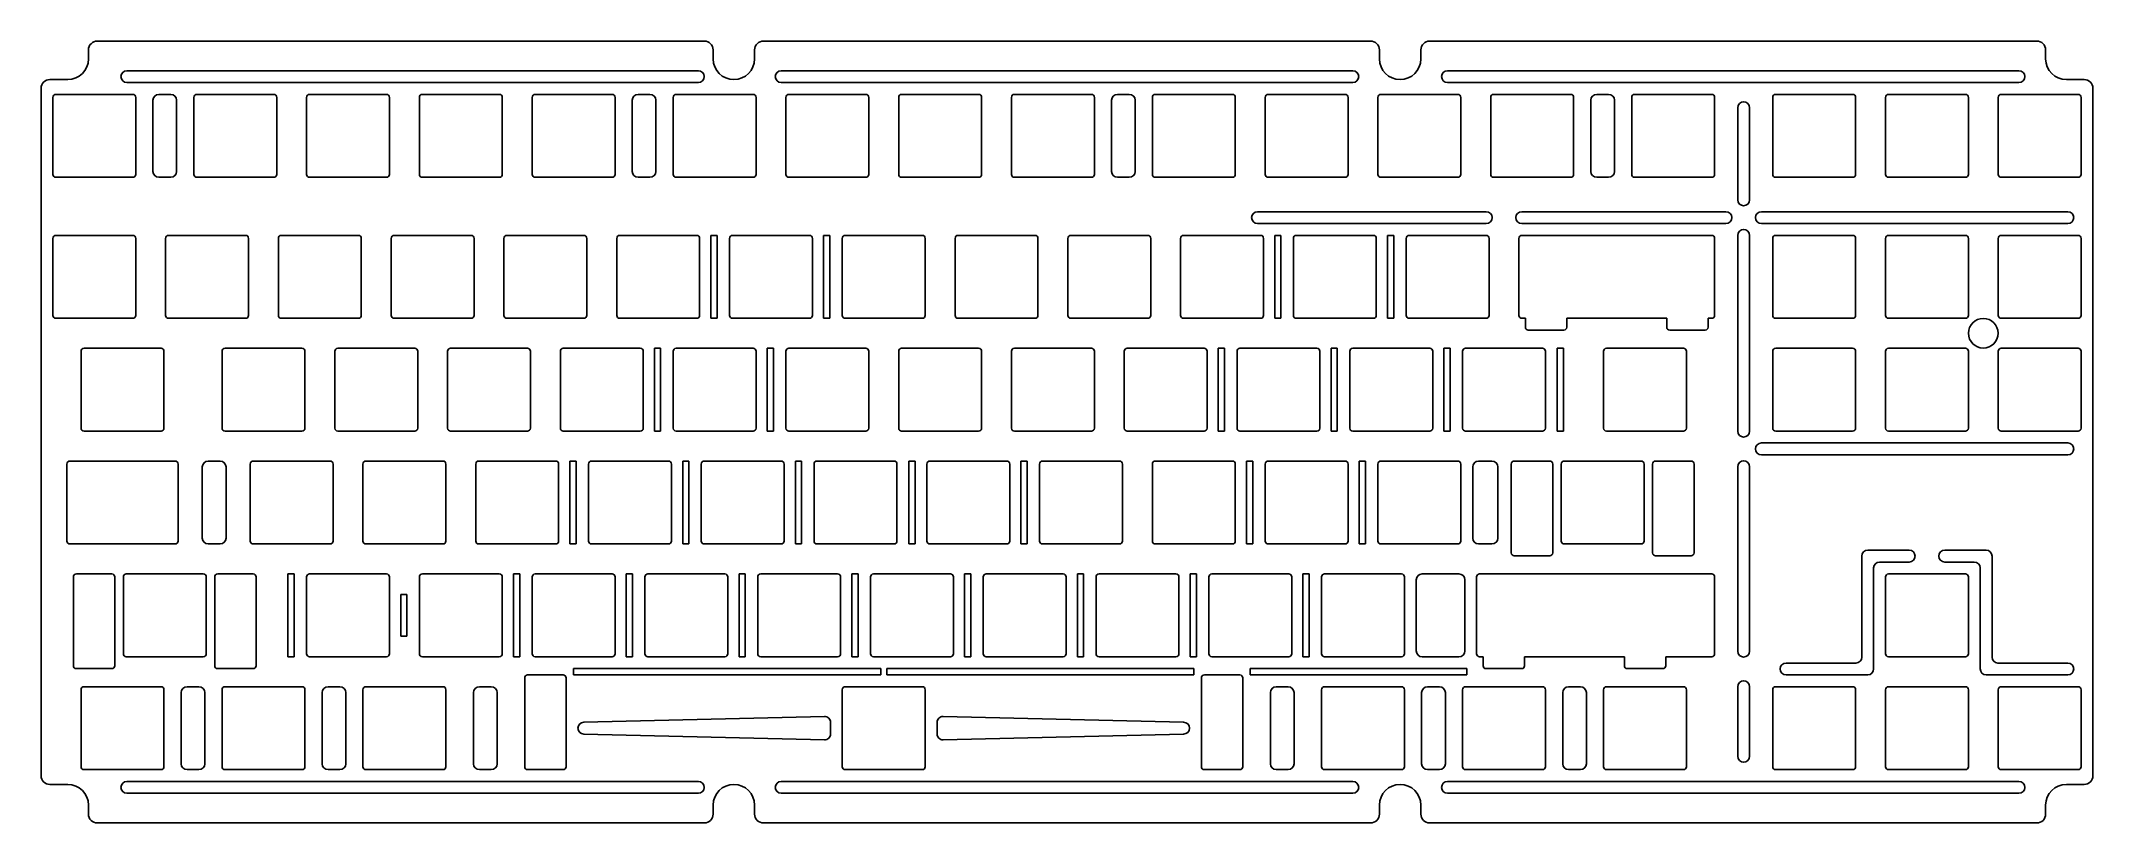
# Model space of a CAD drawing. Header units: millimetres. Extents: x 1 to 347, y -130 to 2.
import ezdxf

# ---------------------------------------------------------------- set-up
doc = ezdxf.new("R2010")
doc.units = ezdxf.units.MM

msp = doc.modelspace()

# ---------------------------------------------------------------- linework, layer by layer
at = {"color": 7, "linetype": 'Continuous', "lineweight": 25}
for p, q in [((8.53, -1.29), (8.53, 0.21)), ((10.03, 1.71), (112.56, 1.71)), ((114.06, -1.29), (114.06, 0.21)), ((121.06, -1.29), (121.06, 0.21)), ((122.56, 1.71), (225.1, 1.71)), ((226.6, -1.29), (226.6, 0.21)), ((233.6, -1.29), (233.6, 0.21)), ((235.1, 1.71), (337.64, 1.71)), ((339.14, -1.29), (339.14, 0.21)), ((111.56, -3.29), (15.03, -3.29)), ((222.1, -3.29), (125.56, -3.29)), ((334.64, -3.29), (238.1, -3.29)), ((0.53, -6.29), (0.53, -122.3)), ((5.03, -4.79), (2.02, -4.79)), ((15.03, -5.29), (111.56, -5.29)), ((125.56, -5.29), (222.1, -5.29)), ((238.1, -5.29), (334.64, -5.29)), ((345.64, -4.79), (342.64, -4.79)), ((347.14, -6.29), (347.14, -122.3)), ((2.52, -7.79), (2.52, -20.79)), ((3.02, -7.29), (16.02, -7.29)), ((16.52, -7.79), (16.52, -20.79)), ((19.43, -8.29), (19.43, -20.29)), ((22.43, -7.29), (20.43, -7.29)), ((23.43, -8.29), (23.43, -20.29)), ((26.34, -7.79), (26.34, -20.79)), ((26.84, -7.29), (39.84, -7.29)), ((40.34, -7.79), (40.34, -20.79)), ((45.39, -7.79), (45.39, -20.79)), ((45.89, -7.29), (58.89, -7.29)), ((59.39, -7.79), (59.39, -20.79)), ((64.44, -7.79), (64.44, -20.79)), ((64.94, -7.29), (77.94, -7.29)), ((78.44, -7.79), (78.44, -20.79)), ((83.49, -7.79), (83.49, -20.79)), ((83.99, -7.29), (96.99, -7.29)), ((97.49, -7.79), (97.49, -20.79)), ((100.39, -8.29), (100.39, -20.29)), ((103.39, -7.29), (101.39, -7.29)), ((104.39, -8.29), (104.39, -20.29)), ((107.3, -7.79), (107.3, -20.79)), ((107.8, -7.29), (120.8, -7.29)), ((121.3, -7.79), (121.3, -20.79)), ((126.35, -7.79), (126.35, -20.79)), ((126.85, -7.29), (139.85, -7.29)), ((140.35, -7.79), (140.35, -20.79)), ((145.4, -7.79), (145.4, -20.79)), ((145.9, -7.29), (158.9, -7.29)), ((159.4, -7.79), (159.4, -20.79)), ((164.45, -7.79), (164.45, -20.79)), ((164.95, -7.29), (177.95, -7.29)), ((178.45, -7.79), (178.45, -20.79)), ((181.36, -8.29), (181.36, -20.29)), ((184.36, -7.29), (182.36, -7.29)), ((185.36, -8.29), (185.36, -20.29)), ((188.26, -7.79), (188.26, -20.79)), ((188.76, -7.29), (201.76, -7.29)), ((202.26, -7.79), (202.26, -20.79)), ((207.31, -7.79), (207.31, -20.79)), ((207.81, -7.29), (220.81, -7.29)), ((221.31, -7.79), (221.31, -20.79)), ((226.36, -7.79), (226.36, -20.79)), ((226.86, -7.29), (239.86, -7.29)), ((240.36, -7.79), (240.36, -20.79)), ((245.41, -7.79), (245.41, -20.79)), ((245.91, -7.29), (258.91, -7.29)), ((259.41, -7.79), (259.41, -20.79)), ((262.32, -8.29), (262.32, -20.29)), ((265.32, -7.29), (263.32, -7.29)), ((266.32, -8.29), (266.32, -20.29)), ((269.23, -7.79), (269.23, -20.79)), ((269.73, -7.29), (282.73, -7.29)), ((283.23, -7.79), (283.23, -20.79)), ((287.13, -25.1), (287.13, -9.54)), ((289.13, -25.1), (289.13, -9.54)), ((293.04, -7.79), (293.04, -20.79)), ((293.54, -7.29), (306.54, -7.29)), ((307.04, -7.79), (307.04, -20.79)), ((312.09, -7.79), (312.09, -20.79)), ((312.59, -7.29), (325.59, -7.29)), ((326.09, -7.79), (326.09, -20.79)), ((331.14, -7.79), (331.14, -20.79)), ((331.64, -7.29), (344.64, -7.29)), ((345.14, -7.79), (345.14, -20.79)), ((3.02, -21.29), (16.02, -21.29)), ((22.43, -21.29), (20.43, -21.29)), ((26.84, -21.29), (39.84, -21.29)), ((45.89, -21.29), (58.89, -21.29)), ((64.94, -21.29), (77.94, -21.29)), ((83.99, -21.29), (96.99, -21.29)), ((103.39, -21.29), (101.39, -21.29)), ((107.8, -21.29), (120.8, -21.29)), ((126.85, -21.29), (139.85, -21.29)), ((145.9, -21.29), (158.9, -21.29)), ((164.95, -21.29), (177.95, -21.29)), ((184.36, -21.29), (182.36, -21.29)), ((188.76, -21.29), (201.76, -21.29)), ((207.81, -21.29), (220.81, -21.29)), ((226.86, -21.29), (239.86, -21.29)), ((245.91, -21.29), (258.91, -21.29)), ((265.32, -21.29), (263.32, -21.29)), ((269.73, -21.29), (282.73, -21.29)), ((293.54, -21.29), (306.54, -21.29)), ((312.59, -21.29), (325.59, -21.29)), ((331.64, -21.29), (344.64, -21.29)), ((206.02, -27.1), (244.65, -27.1)), ((250.65, -27.1), (285.13, -27.1)), ((291.13, -27.1), (342.89, -27.1)), ((3.02, -31.1), (16.02, -31.1)), ((22.07, -31.1), (35.08, -31.1)), ((41.12, -31.1), (54.12, -31.1)), ((60.17, -31.1), (73.17, -31.1)), ((79.22, -31.1), (92.22, -31.1)), ((98.28, -31.1), (111.28, -31.1)), ((114.72, -31.1), (113.67, -31.1)), ((113.67, -31.1), (113.67, -45.1)), ((114.72, -45.1), (114.72, -31.1)), ((117.33, -31.1), (130.32, -31.1)), ((133.77, -31.1), (132.72, -31.1)), ((132.72, -31.1), (132.72, -45.1)), ((133.77, -45.1), (133.77, -31.1)), ((136.38, -31.1), (149.38, -31.1)), ((155.43, -31.1), (168.43, -31.1)), ((174.47, -31.1), (187.47, -31.1)), ((193.53, -31.1), (206.53, -31.1)), ((206.02, -29.1), (244.65, -29.1)), ((209.97, -31.1), (208.92, -31.1)), ((208.92, -31.1), (208.92, -45.1)), ((209.97, -45.1), (209.97, -31.1)), ((212.57, -31.1), (225.57, -31.1)), ((229.02, -31.1), (227.97, -31.1)), ((227.97, -31.1), (227.97, -45.1)), ((229.02, -45.1), (229.02, -31.1)), ((231.62, -31.1), (244.62, -31.1)), ((285.13, -29.1), (250.65, -29.1)), ((250.68, -31.1), (282.73, -31.1)), ((287.13, -64.15), (287.13, -31.1)), ((289.13, -64.15), (289.13, -31.1)), ((291.13, -29.1), (342.89, -29.1)), ((293.54, -31.1), (306.54, -31.1)), ((312.59, -31.1), (325.59, -31.1)), ((331.64, -31.1), (344.64, -31.1)), ((2.52, -31.6), (2.52, -44.6)), ((16.52, -31.6), (16.52, -44.6)), ((21.57, -31.6), (21.57, -44.6)), ((35.58, -31.6), (35.58, -44.6)), ((40.62, -31.6), (40.62, -44.6)), ((54.62, -31.6), (54.62, -44.6)), ((59.67, -31.6), (59.67, -44.6)), ((73.67, -31.6), (73.67, -44.6)), ((78.72, -31.6), (78.72, -44.6)), ((92.72, -31.6), (92.72, -44.6)), ((97.78, -31.6), (97.78, -44.6)), ((111.78, -31.6), (111.78, -44.6)), ((116.83, -31.6), (116.83, -44.6)), ((130.82, -31.6), (130.82, -44.6)), ((135.88, -31.6), (135.88, -44.6)), ((149.88, -31.6), (149.88, -44.6)), ((154.93, -31.6), (154.93, -44.6)), ((168.93, -31.6), (168.93, -44.6)), ((173.97, -31.6), (173.97, -44.6)), ((187.97, -31.6), (187.97, -44.6)), ((193.03, -31.6), (193.03, -44.6)), ((207.03, -31.6), (207.03, -44.6)), ((212.07, -31.6), (212.07, -44.6)), ((226.07, -31.6), (226.07, -44.6)), ((231.12, -31.6), (231.12, -44.6)), ((245.12, -31.6), (245.12, -44.6)), ((250.18, -31.6), (250.18, -44.6)), ((283.23, -31.6), (283.23, -44.6)), ((293.04, -31.6), (293.04, -44.6)), ((307.04, -31.6), (307.04, -44.6)), ((312.09, -31.6), (312.09, -44.6)), ((326.09, -31.6), (326.09, -44.6)), ((331.14, -31.6), (331.14, -44.6)), ((345.14, -31.6), (345.14, -44.6)), ((3.02, -45.1), (16.02, -45.1)), ((22.07, -45.1), (35.08, -45.1)), ((41.12, -45.1), (54.12, -45.1)), ((60.17, -45.1), (73.17, -45.1)), ((79.22, -45.1), (92.22, -45.1)), ((98.28, -45.1), (111.28, -45.1)), ((113.67, -45.1), (114.72, -45.1)), ((117.33, -45.1), (130.32, -45.1)), ((132.72, -45.1), (133.77, -45.1)), ((136.38, -45.1), (149.38, -45.1)), ((155.43, -45.1), (168.43, -45.1)), ((174.47, -45.1), (187.47, -45.1)), ((193.53, -45.1), (206.53, -45.1)), ((208.92, -45.1), (209.97, -45.1)), ((212.57, -45.1), (225.57, -45.1)), ((227.97, -45.1), (229.02, -45.1)), ((231.62, -45.1), (244.62, -45.1)), ((250.68, -45.1), (251.26, -45.1)), ((251.26, -46.6), (251.26, -45.1)), ((251.76, -47.1), (257.76, -47.1)), ((258.26, -46.6), (258.26, -45.1)), ((258.26, -45.1), (275.14, -45.1)), ((275.14, -46.6), (275.14, -45.1)), ((275.64, -47.1), (281.64, -47.1)), ((282.14, -46.6), (282.14, -45.1)), ((282.14, -45.1), (282.73, -45.1)), ((293.54, -45.1), (306.54, -45.1)), ((312.59, -45.1), (325.59, -45.1)), ((331.64, -45.1), (344.64, -45.1)), ((7.29, -50.65), (7.29, -63.65)), ((7.79, -50.15), (20.79, -50.15)), ((21.29, -50.65), (21.29, -63.65)), ((31.1, -50.65), (31.1, -63.65)), ((31.6, -50.15), (44.6, -50.15)), ((45.1, -50.65), (45.1, -63.65)), ((50.15, -50.65), (50.15, -63.65)), ((50.65, -50.15), (63.65, -50.15)), ((64.15, -50.65), (64.15, -63.65)), ((69.2, -50.65), (69.2, -63.65)), ((69.7, -50.15), (82.7, -50.15)), ((83.2, -50.65), (83.2, -63.65)), ((88.25, -50.65), (88.25, -63.65)), ((88.75, -50.15), (101.75, -50.15)), ((102.25, -50.65), (102.25, -63.65)), ((105.19, -50.15), (104.14, -50.15)), ((104.14, -50.15), (104.14, -64.15)), ((105.19, -64.15), (105.19, -50.15)), ((107.3, -50.65), (107.3, -63.65)), ((107.8, -50.15), (120.8, -50.15)), ((121.3, -50.65), (121.3, -63.65)), ((124.24, -50.15), (123.19, -50.15)), ((123.19, -50.15), (123.19, -64.15)), ((124.24, -64.15), (124.24, -50.15)), ((126.35, -50.65), (126.35, -63.65)), ((126.85, -50.15), (139.85, -50.15)), ((140.35, -50.65), (140.35, -63.65)), ((145.4, -50.65), (145.4, -63.65)), ((145.9, -50.15), (158.9, -50.15)), ((159.4, -50.65), (159.4, -63.65)), ((164.45, -50.65), (164.45, -63.65)), ((164.95, -50.15), (177.95, -50.15)), ((178.45, -50.65), (178.45, -63.65)), ((183.5, -50.65), (183.5, -63.65)), ((184, -50.15), (197, -50.15)), ((197.5, -50.65), (197.5, -63.65)), ((200.44, -50.15), (199.39, -50.15)), ((199.39, -50.15), (199.39, -64.15)), ((200.44, -64.15), (200.44, -50.15)), ((202.55, -50.65), (202.55, -63.65)), ((203.05, -50.15), (216.05, -50.15)), ((216.55, -50.65), (216.55, -63.65)), ((219.49, -50.15), (218.44, -50.15)), ((218.44, -50.15), (218.44, -64.15)), ((219.49, -64.15), (219.49, -50.15)), ((221.6, -50.65), (221.6, -63.65)), ((222.1, -50.15), (235.1, -50.15)), ((235.6, -50.65), (235.6, -63.65)), ((238.54, -50.15), (237.49, -50.15)), ((237.49, -50.15), (237.49, -64.15)), ((238.54, -64.15), (238.54, -50.15)), ((240.65, -50.65), (240.65, -63.65)), ((241.15, -50.15), (254.15, -50.15)), ((254.65, -50.65), (254.65, -63.65)), ((257.7, -50.15), (256.65, -50.15)), ((256.65, -50.15), (256.65, -64.15)), ((257.7, -64.15), (257.7, -50.15)), ((264.46, -50.65), (264.46, -63.65)), ((264.96, -50.15), (277.96, -50.15)), ((278.46, -50.65), (278.46, -63.65)), ((293.04, -50.65), (293.04, -63.65)), ((293.54, -50.15), (306.54, -50.15)), ((307.04, -50.65), (307.04, -63.65)), ((312.09, -50.65), (312.09, -63.65)), ((312.59, -50.15), (325.59, -50.15)), ((326.09, -50.65), (326.09, -63.65)), ((331.14, -50.65), (331.14, -63.65)), ((331.64, -50.15), (344.64, -50.15)), ((345.14, -50.65), (345.14, -63.65)), ((7.79, -64.15), (20.79, -64.15)), ((31.6, -64.15), (44.6, -64.15)), ((50.65, -64.15), (63.65, -64.15)), ((69.7, -64.15), (82.7, -64.15)), ((88.75, -64.15), (101.75, -64.15)), ((104.14, -64.15), (105.19, -64.15)), ((107.8, -64.15), (120.8, -64.15)), ((123.19, -64.15), (124.24, -64.15)), ((126.85, -64.15), (139.85, -64.15)), ((145.9, -64.15), (158.9, -64.15)), ((164.95, -64.15), (177.95, -64.15)), ((184, -64.15), (197, -64.15)), ((199.39, -64.15), (200.44, -64.15)), ((203.05, -64.15), (216.05, -64.15)), ((218.44, -64.15), (219.49, -64.15)), ((222.1, -64.15), (235.1, -64.15)), ((237.49, -64.15), (238.54, -64.15)), ((241.15, -64.15), (254.15, -64.15)), ((256.65, -64.15), (257.7, -64.15)), ((264.96, -64.15), (277.96, -64.15)), ((293.54, -64.15), (306.54, -64.15)), ((312.59, -64.15), (325.59, -64.15)), ((331.64, -64.15), (344.64, -64.15)), ((5.41, -69.2), (23.17, -69.2)), ((30.77, -69.2), (28.77, -69.2)), ((36.36, -69.2), (49.36, -69.2)), ((55.41, -69.2), (68.41, -69.2)), ((74.46, -69.2), (87.46, -69.2)), ((90.91, -69.2), (89.86, -69.2)), ((89.86, -69.2), (89.86, -83.2)), ((90.91, -83.2), (90.91, -69.2)), ((93.51, -69.2), (106.51, -69.2)), ((108.91, -69.2), (108.91, -83.2)), ((109.96, -69.2), (108.91, -69.2)), ((109.96, -83.2), (109.96, -69.2)), ((112.56, -69.2), (125.56, -69.2)), ((129.01, -69.2), (127.96, -69.2)), ((127.96, -69.2), (127.96, -83.2)), ((129.01, -83.2), (129.01, -69.2)), ((131.61, -69.2), (144.61, -69.2)), ((148.16, -69.2), (147.11, -69.2)), ((147.11, -69.2), (147.11, -83.2)), ((148.16, -83.2), (148.16, -69.2)), ((150.66, -69.2), (163.66, -69.2)), ((167.11, -69.2), (166.06, -69.2)), ((166.06, -69.2), (166.06, -83.2)), ((167.11, -83.2), (167.11, -69.2)), ((169.71, -69.2), (182.71, -69.2)), ((188.76, -69.2), (201.76, -69.2)), ((205.21, -69.2), (204.16, -69.2)), ((204.16, -69.2), (204.16, -83.2)), ((205.21, -83.2), (205.21, -69.2)), ((207.81, -69.2), (220.81, -69.2)), ((224.26, -69.2), (223.21, -69.2)), ((223.21, -69.2), (223.21, -83.2)), ((224.26, -83.2), (224.26, -69.2)), ((226.86, -69.2), (239.86, -69.2)), ((243.41, -69.2), (243.36, -69.2)), ((243.41, -69.22), (243.41, -69.2)), ((245.62, -69.2), (243.62, -69.2)), ((255.38, -69.2), (249.38, -69.2)), ((257.82, -69.2), (270.82, -69.2)), ((273.26, -69.2), (279.26, -69.2)), ((291.13, -66.15), (342.89, -66.15)), ((291.13, -68.15), (342.89, -68.15)), ((4.91, -69.7), (4.91, -82.7)), ((23.67, -69.7), (23.67, -82.7)), ((27.77, -70.2), (27.77, -82.2)), ((31.77, -70.2), (31.77, -82.2)), ((35.86, -69.7), (35.86, -82.7)), ((49.86, -69.7), (49.86, -82.7)), ((54.91, -69.7), (54.91, -82.7)), ((68.91, -69.7), (68.91, -82.7)), ((73.96, -69.7), (73.96, -82.7)), ((87.96, -69.7), (87.96, -82.7)), ((93.01, -69.7), (93.01, -82.7)), ((107.01, -69.7), (107.01, -82.7)), ((112.06, -69.7), (112.06, -82.7)), ((126.06, -69.7), (126.06, -82.7)), ((131.11, -69.7), (131.11, -82.7)), ((145.11, -69.7), (145.11, -82.7)), ((150.16, -69.7), (150.16, -82.7)), ((164.16, -69.7), (164.16, -82.7)), ((169.21, -69.7), (169.21, -82.7)), ((183.21, -69.7), (183.21, -82.7)), ((188.26, -69.7), (188.26, -82.7)), ((202.26, -69.7), (202.26, -82.7)), ((207.31, -69.7), (207.31, -82.7)), ((221.31, -69.7), (221.31, -82.7)), ((226.36, -69.7), (226.36, -82.7)), ((240.36, -69.7), (240.36, -82.7)), ((242.36, -70.2), (242.36, -82.2)), ((246.62, -70.2), (246.62, -82.2)), ((248.88, -69.7), (248.88, -84.7)), ((255.88, -84.7), (255.88, -69.7)), ((257.32, -69.7), (257.32, -82.7)), ((271.32, -69.7), (271.32, -82.7)), ((272.76, -69.7), (272.76, -84.7)), ((279.76, -84.7), (279.76, -69.7)), ((287.13, -101.3), (287.13, -70.15)), ((289.13, -101.3), (289.13, -70.15)), ((243.41, -83.2), (243.41, -83.18)), ((5.41, -83.2), (23.17, -83.2)), ((30.77, -83.2), (28.77, -83.2)), ((36.36, -83.2), (49.36, -83.2)), ((55.41, -83.2), (68.41, -83.2)), ((74.46, -83.2), (87.46, -83.2)), ((89.86, -83.2), (90.91, -83.2)), ((93.51, -83.2), (106.51, -83.2)), ((108.91, -83.2), (109.96, -83.2)), ((112.56, -83.2), (125.56, -83.2)), ((127.96, -83.2), (129.01, -83.2)), ((131.61, -83.2), (144.61, -83.2)), ((147.11, -83.2), (148.16, -83.2)), ((150.66, -83.2), (163.66, -83.2)), ((166.06, -83.2), (167.11, -83.2)), ((169.71, -83.2), (182.71, -83.2)), ((188.76, -83.2), (201.76, -83.2)), ((204.16, -83.2), (205.21, -83.2)), ((207.81, -83.2), (220.81, -83.2)), ((223.21, -83.2), (224.26, -83.2)), ((226.86, -83.2), (239.86, -83.2)), ((243.36, -83.2), (243.41, -83.2)), ((245.62, -83.2), (243.62, -83.2)), ((249.38, -85.2), (255.38, -85.2)), ((257.82, -83.2), (270.82, -83.2)), ((273.26, -85.2), (279.26, -85.2)), ((308.09, -85.25), (308.09, -102.3)), ((309.09, -84.25), (316.09, -84.25)), ((311.09, -86.25), (316.09, -86.25)), ((322.09, -84.25), (329.09, -84.25)), ((322.09, -86.25), (327.09, -86.25)), ((330.09, -85.25), (330.09, -102.3)), ((5.99, -88.75), (5.99, -103.75)), ((12.49, -88.25), (6.49, -88.25)), ((12.99, -103.75), (12.99, -88.75)), ((14.43, -88.75), (14.43, -101.75)), ((14.93, -88.25), (27.93, -88.25)), ((28.43, -88.75), (28.43, -101.75)), ((29.87, -88.75), (29.87, -103.75)), ((30.37, -88.25), (36.37, -88.25)), ((36.87, -103.75), (36.87, -88.75)), ((43.28, -88.25), (42.23, -88.25)), ((42.23, -88.25), (42.23, -102.25)), ((43.28, -102.25), (43.28, -88.25)), ((45.39, -88.75), (45.39, -101.75)), ((45.89, -88.25), (58.89, -88.25)), ((59.39, -88.75), (59.39, -101.75)), ((64.44, -88.75), (64.44, -101.75)), ((64.94, -88.25), (77.94, -88.25)), ((78.44, -88.75), (78.44, -101.75)), ((81.38, -88.25), (80.33, -88.25)), ((80.33, -88.25), (80.33, -102.25)), ((81.38, -102.25), (81.38, -88.25)), ((83.49, -88.75), (83.49, -101.75)), ((83.99, -88.25), (96.99, -88.25)), ((97.49, -88.75), (97.49, -101.75)), ((100.43, -88.25), (99.38, -88.25)), ((99.38, -88.25), (99.38, -102.25)), ((100.43, -102.25), (100.43, -88.25)), ((102.54, -88.75), (102.54, -101.75)), ((103.04, -88.25), (116.04, -88.25)), ((116.54, -88.75), (116.54, -101.75)), ((119.48, -88.25), (118.43, -88.25)), ((118.43, -88.25), (118.43, -102.25)), ((119.48, -102.25), (119.48, -88.25)), ((121.59, -88.75), (121.59, -101.75)), ((122.09, -88.25), (135.09, -88.25)), ((135.59, -88.75), (135.59, -101.75)), ((138.53, -88.25), (137.48, -88.25)), ((137.48, -88.25), (137.48, -102.25)), ((138.53, -102.25), (138.53, -88.25)), ((140.64, -88.75), (140.64, -101.75)), ((141.14, -88.25), (154.14, -88.25)), ((154.64, -88.75), (154.64, -101.75)), ((157.58, -88.25), (156.53, -88.25)), ((156.53, -88.25), (156.53, -102.25)), ((157.58, -102.25), (157.58, -88.25)), ((159.69, -88.75), (159.69, -101.75)), ((160.19, -88.25), (173.19, -88.25)), ((173.69, -88.75), (173.69, -101.75)), ((176.63, -88.25), (175.58, -88.25)), ((175.58, -88.25), (175.58, -102.25)), ((176.63, -102.25), (176.63, -88.25)), ((178.74, -88.75), (178.74, -101.75)), ((179.24, -88.25), (192.24, -88.25)), ((192.74, -88.75), (192.74, -101.75)), ((195.68, -88.25), (194.63, -88.25)), ((194.63, -88.25), (194.63, -102.25)), ((195.68, -102.25), (195.68, -88.25)), ((197.79, -88.75), (197.79, -101.75)), ((198.29, -88.25), (211.29, -88.25)), ((211.79, -88.75), (211.79, -101.75)), ((214.73, -88.25), (213.68, -88.25)), ((213.68, -88.25), (213.68, -102.25)), ((214.73, -102.25), (214.73, -88.25)), ((216.84, -88.75), (216.84, -101.75)), ((217.34, -88.25), (230.34, -88.25)), ((230.84, -88.75), (230.84, -101.75)), ((232.84, -89.25), (232.84, -101.25)), ((235.89, -88.25), (233.84, -88.25)), ((235.89, -88.25), (235.89, -88.25)), ((240.03, -88.25), (235.93, -88.25)), ((241.03, -89.25), (241.03, -101.25)), ((243.03, -88.75), (243.03, -101.75)), ((243.53, -88.25), (282.73, -88.25)), ((283.23, -88.75), (283.23, -101.75)), ((310.09, -87.25), (310.09, -104.3)), ((312.09, -88.75), (312.09, -101.75)), ((312.59, -88.25), (325.59, -88.25)), ((326.09, -88.75), (326.09, -101.75)), ((328.09, -87.25), (328.09, -104.3)), ((61.28, -91.75), (61.28, -98.75)), ((62.33, -91.75), (61.28, -91.75)), ((62.33, -98.75), (62.33, -91.75)), ((61.28, -98.75), (62.33, -98.75)), ((14.93, -102.25), (27.93, -102.25)), ((42.23, -102.25), (43.28, -102.25)), ((45.89, -102.25), (58.89, -102.25)), ((64.94, -102.25), (77.94, -102.25)), ((80.33, -102.25), (81.38, -102.25)), ((83.99, -102.25), (96.99, -102.25)), ((99.38, -102.25), (100.43, -102.25)), ((103.04, -102.25), (116.04, -102.25)), ((118.43, -102.25), (119.48, -102.25)), ((122.09, -102.25), (135.09, -102.25)), ((137.48, -102.25), (138.53, -102.25)), ((141.14, -102.25), (154.14, -102.25)), ((156.53, -102.25), (157.58, -102.25)), ((160.19, -102.25), (173.19, -102.25)), ((175.58, -102.25), (176.63, -102.25)), ((179.24, -102.25), (192.24, -102.25)), ((194.63, -102.25), (195.68, -102.25)), ((198.29, -102.25), (211.29, -102.25)), ((213.68, -102.25), (214.73, -102.25)), ((217.34, -102.25), (230.34, -102.25)), ((233.84, -102.25), (235.89, -102.25)), ((235.89, -102.25), (235.89, -102.25)), ((235.93, -102.25), (240.03, -102.25)), ((243.53, -102.25), (244.12, -102.25)), ((244.12, -102.25), (244.12, -103.75)), ((251.12, -102.25), (251.12, -103.75)), ((251.12, -102.25), (267.99, -102.25)), ((267.99, -102.25), (267.99, -103.75)), ((274.99, -102.25), (274.99, -103.75)), ((274.99, -102.25), (282.73, -102.25)), ((295.29, -103.3), (307.09, -103.3)), ((312.59, -102.25), (325.59, -102.25)), ((331.09, -103.3), (342.89, -103.3)), ((6.49, -104.25), (12.49, -104.25)), ((7.79, -107.3), (20.79, -107.3)), ((27.19, -107.3), (25.19, -107.3)), ((30.37, -104.25), (36.37, -104.25)), ((31.6, -107.3), (44.6, -107.3)), ((51.01, -107.3), (49.01, -107.3)), ((55.41, -107.3), (68.41, -107.3)), ((76.57, -107.3), (74.57, -107.3)), ((82.22, -105.8), (82.22, -120.8)), ((82.72, -105.3), (88.72, -105.3)), ((89.22, -120.8), (89.22, -105.8)), ((90.49, -104.25), (90.49, -105.3)), ((142.38, -104.25), (90.49, -104.25)), ((90.49, -105.3), (142.38, -105.3)), ((136.38, -107.3), (149.38, -107.3)), ((142.38, -105.3), (142.38, -104.25)), ((143.37, -104.25), (143.37, -105.3)), ((195.26, -104.25), (143.37, -104.25)), ((143.37, -105.3), (195.26, -105.3)), ((195.26, -105.3), (195.26, -104.25)), ((196.53, -105.8), (196.53, -120.8)), ((197.03, -105.3), (203.03, -105.3)), ((203.53, -120.8), (203.53, -105.8)), ((204.79, -104.25), (204.79, -105.3)), ((241.38, -104.25), (204.79, -104.25)), ((204.79, -105.3), (241.38, -105.3)), ((211.18, -107.3), (209.18, -107.3)), ((217.34, -107.3), (230.34, -107.3)), ((236.74, -107.3), (234.74, -107.3)), ((241.15, -107.3), (254.15, -107.3)), ((241.38, -105.3), (241.38, -104.25)), ((244.62, -104.25), (250.62, -104.25)), ((260.56, -107.3), (258.56, -107.3)), ((264.96, -107.3), (277.96, -107.3)), ((268.49, -104.25), (274.49, -104.25)), ((287.13, -119.05), (287.13, -107.3)), ((289.13, -119.05), (289.13, -107.3)), ((293.54, -107.3), (306.54, -107.3)), ((295.29, -105.3), (309.09, -105.3)), ((312.59, -107.3), (325.59, -107.3)), ((329.09, -105.3), (342.89, -105.3)), ((331.64, -107.3), (344.64, -107.3)), ((7.29, -107.8), (7.29, -120.8)), ((21.29, -107.8), (21.29, -120.8)), ((24.19, -108.3), (24.19, -120.3)), ((28.19, -108.3), (28.19, -120.3)), ((31.1, -107.8), (31.1, -120.8)), ((45.1, -107.8), (45.1, -120.8)), ((48.01, -108.3), (48.01, -120.3)), ((52.01, -108.3), (52.01, -120.3)), ((54.91, -107.8), (54.91, -120.8)), ((68.91, -107.8), (68.91, -120.8)), ((73.57, -108.3), (73.57, -120.3)), ((77.57, -108.3), (77.57, -120.3)), ((135.88, -107.8), (135.88, -120.8)), ((149.88, -107.8), (149.88, -120.8)), ((208.18, -108.3), (208.18, -120.3)), ((212.18, -108.3), (212.18, -120.3)), ((216.84, -107.8), (216.84, -120.8)), ((230.84, -107.8), (230.84, -120.8)), ((233.74, -108.3), (233.74, -120.3)), ((237.74, -108.3), (237.74, -120.3)), ((240.65, -107.8), (240.65, -120.8)), ((254.65, -107.8), (254.65, -120.8)), ((257.56, -108.3), (257.56, -120.3)), ((261.56, -108.3), (261.56, -120.3)), ((264.46, -107.8), (264.46, -120.8)), ((278.46, -107.8), (278.46, -120.8)), ((293.04, -107.8), (293.04, -120.8)), ((307.04, -107.8), (307.04, -120.8)), ((312.09, -107.8), (312.09, -120.8)), ((326.09, -107.8), (326.09, -120.8)), ((331.14, -107.8), (331.14, -120.8)), ((345.14, -107.8), (345.14, -120.8)), ((92.22, -113.3), (132.85, -112.33)), ((133.88, -113.33), (133.88, -115.27)), ((151.88, -113.33), (151.88, -115.27)), ((193.53, -113.3), (152.9, -112.33)), ((132.85, -116.27), (92.22, -115.3)), ((152.9, -116.27), (193.53, -115.3)), ((7.79, -121.3), (20.79, -121.3)), ((27.19, -121.3), (25.19, -121.3)), ((31.6, -121.3), (44.6, -121.3)), ((51.01, -121.3), (49.01, -121.3)), ((55.41, -121.3), (68.41, -121.3)), ((76.57, -121.3), (74.57, -121.3)), ((88.72, -121.3), (82.72, -121.3)), ((136.38, -121.3), (149.38, -121.3)), ((197.03, -121.3), (203.03, -121.3)), ((211.18, -121.3), (209.18, -121.3)), ((217.34, -121.3), (230.34, -121.3)), ((236.74, -121.3), (234.74, -121.3)), ((241.15, -121.3), (254.15, -121.3)), ((260.56, -121.3), (258.56, -121.3)), ((264.96, -121.3), (277.96, -121.3)), ((293.54, -121.3), (306.54, -121.3)), ((312.59, -121.3), (325.59, -121.3)), ((331.64, -121.3), (344.64, -121.3)), ((5.03, -123.8), (2.02, -123.8)), ((15.03, -123.3), (111.56, -123.3)), ((125.56, -123.3), (222.1, -123.3)), ((238.1, -123.3), (334.64, -123.3)), ((345.64, -123.8), (342.64, -123.8)), ((8.53, -127.3), (8.53, -128.8)), ((111.56, -125.3), (15.03, -125.3)), ((114.06, -127.3), (114.06, -128.8)), ((121.06, -127.3), (121.06, -128.8)), ((222.1, -125.3), (125.56, -125.3)), ((226.6, -127.3), (226.6, -128.8)), ((233.6, -127.3), (233.6, -128.8)), ((334.64, -125.3), (238.1, -125.3)), ((339.14, -127.3), (339.14, -128.8)), ((10.03, -130.3), (112.56, -130.3)), ((122.56, -130.3), (225.1, -130.3)), ((235.1, -130.3), (337.64, -130.3))]:
    msp.add_line(p, q, dxfattribs=at)
msp.add_circle((328.61, -47.62), 2.5, dxfattribs=at)
for centre, radius, start, end in [((10.03, 0.21), 1.5, 90, 180), ((112.56, 0.21), 1.5, 0, 90), ((122.56, 0.21), 1.5, 90, 180), ((225.1, 0.21), 1.5, 0, 90), ((235.1, 0.21), 1.5, 90, 180), ((337.64, 0.21), 1.5, 0, 90), ((5.03, -1.29), 3.5, 270, 0), ((15.03, -4.29), 1, 90, 270), ((111.56, -4.29), 1, 270, 90), ((117.56, -1.29), 3.5, 180, 0), ((125.56, -4.29), 1, 90, 270), ((222.1, -4.29), 1, 270, 90), ((230.1, -1.29), 3.5, 180, 0), ((238.1, -4.29), 1, 90, 270), ((334.64, -4.29), 1, 270, 90), ((342.64, -1.29), 3.5, 180, 270), ((2.02, -6.29), 1.5, 90, 180), ((345.64, -6.29), 1.5, 0, 90), ((3.02, -7.79), 0.5, 90, 180), ((16.02, -7.79), 0.5, 0, 90), ((20.43, -8.29), 1, 90, 180), ((22.43, -8.29), 1, 0, 90), ((26.84, -7.79), 0.5, 90, 180), ((39.84, -7.79), 0.5, 0, 90), ((45.89, -7.79), 0.5, 90, 180), ((58.89, -7.79), 0.5, 0, 90), ((64.94, -7.79), 0.5, 90, 180), ((77.94, -7.79), 0.5, 0, 90), ((83.99, -7.79), 0.5, 90, 180), ((96.99, -7.79), 0.5, 0, 90), ((101.39, -8.29), 1, 90, 180), ((103.39, -8.29), 1, 0, 90), ((107.8, -7.79), 0.5, 90, 180), ((120.8, -7.79), 0.5, 0, 90), ((126.85, -7.79), 0.5, 90, 180), ((139.85, -7.79), 0.5, 360, 90), ((145.9, -7.79), 0.5, 90, 180), ((158.9, -7.79), 0.5, 360, 90), ((164.95, -7.79), 0.5, 90, 180), ((177.95, -7.79), 0.5, 360, 90), ((182.36, -8.29), 1, 90, 180), ((184.36, -8.29), 1, 0, 90), ((188.76, -7.79), 0.5, 90, 180), ((201.76, -7.79), 0.5, 360, 90), ((207.81, -7.79), 0.5, 90, 180), ((220.81, -7.79), 0.5, 0, 90), ((226.86, -7.79), 0.5, 90, 180), ((239.86, -7.79), 0.5, 0, 90), ((245.91, -7.79), 0.5, 90, 180), ((258.91, -7.79), 0.5, 360, 90), ((263.32, -8.29), 1, 90, 180), ((265.32, -8.29), 1, 360, 90), ((269.73, -7.79), 0.5, 90, 180), ((282.73, -7.79), 0.5, 0, 90), ((288.13, -9.54), 1, 0, 180), ((293.54, -7.79), 0.5, 90, 180), ((306.54, -7.79), 0.5, 0, 90), ((312.59, -7.79), 0.5, 90, 180), ((325.59, -7.79), 0.5, 0, 90), ((331.64, -7.79), 0.5, 90, 180), ((344.64, -7.79), 0.5, 0, 90), ((3.02, -20.79), 0.5, 180, 270), ((16.02, -20.79), 0.5, 270, 360), ((20.43, -20.29), 1, 180, 270), ((22.43, -20.29), 1, 270, 0), ((26.84, -20.79), 0.5, 180, 270), ((39.84, -20.79), 0.5, 270, 360), ((45.89, -20.79), 0.5, 180, 270), ((58.89, -20.79), 0.5, 270, 360), ((64.94, -20.79), 0.5, 180, 270), ((77.94, -20.79), 0.5, 270, 360), ((83.99, -20.79), 0.5, 180, 270), ((96.99, -20.79), 0.5, 270, 360), ((101.39, -20.29), 1, 180, 270), ((103.39, -20.29), 1, 270, 0), ((107.8, -20.79), 0.5, 180, 270), ((120.8, -20.79), 0.5, 270, 360), ((126.85, -20.79), 0.5, 180, 270), ((139.85, -20.79), 0.5, 270, 0), ((145.9, -20.79), 0.5, 180, 270), ((158.9, -20.79), 0.5, 270, 0), ((164.95, -20.79), 0.5, 180, 270), ((177.95, -20.79), 0.5, 270, 0), ((182.36, -20.29), 1, 180, 270), ((184.36, -20.29), 1, 270, 0), ((188.76, -20.79), 0.5, 180, 270), ((201.76, -20.79), 0.5, 270, 360), ((207.81, -20.79), 0.5, 180, 270), ((220.81, -20.79), 0.5, 270, 360), ((226.86, -20.79), 0.5, 180, 270), ((239.86, -20.79), 0.5, 270, 360), ((245.91, -20.79), 0.5, 180, 270), ((258.91, -20.79), 0.5, 270, 0), ((263.32, -20.29), 1, 180, 270), ((265.32, -20.29), 1, 270, 0), ((269.73, -20.79), 0.5, 180, 270), ((282.73, -20.79), 0.5, 270, 360), ((293.54, -20.79), 0.5, 180, 270), ((306.54, -20.79), 0.5, 270, 0), ((312.59, -20.79), 0.5, 180, 270), ((325.59, -20.79), 0.5, 270, 0), ((331.64, -20.79), 0.5, 180, 270), ((344.64, -20.79), 0.5, 270, 0), ((206.02, -28.1), 1, 90, 270), ((244.65, -28.1), 1, 270, 90), ((250.65, -28.1), 1, 90, 270), ((285.13, -28.1), 1, 270, 90), ((288.13, -25.1), 1, 180, 0), ((291.13, -28.1), 1, 90, 270), ((342.89, -28.1), 1, 270, 90), ((3.02, -31.6), 0.5, 90, 180), ((16.02, -31.6), 0.5, 0, 90), ((22.07, -31.6), 0.5, 90, 180), ((35.08, -31.6), 0.5, 360, 90), ((41.12, -31.6), 0.5, 90, 180), ((54.12, -31.6), 0.5, 0, 90), ((60.17, -31.6), 0.5, 90, 180), ((73.17, -31.6), 0.5, 0, 90), ((79.22, -31.6), 0.5, 90, 180), ((92.22, -31.6), 0.5, 0, 90), ((98.28, -31.6), 0.5, 90, 180), ((111.28, -31.6), 0.5, 0, 90), ((117.33, -31.6), 0.5, 90, 180), ((130.32, -31.6), 0.5, 360, 90), ((136.38, -31.6), 0.5, 90, 180), ((149.38, -31.6), 0.5, 360, 90), ((155.43, -31.6), 0.5, 90, 180), ((168.43, -31.6), 0.5, 360, 90), ((174.47, -31.6), 0.5, 90, 180), ((187.47, -31.6), 0.5, 360, 90), ((193.53, -31.6), 0.5, 90, 180), ((206.53, -31.6), 0.5, 360, 90), ((212.57, -31.6), 0.5, 90, 180), ((225.57, -31.6), 0.5, 360, 90), ((231.62, -31.6), 0.5, 90, 180), ((244.62, -31.6), 0.5, 0, 90), ((250.68, -31.6), 0.5, 90, 180), ((282.73, -31.6), 0.5, 0, 90), ((288.13, -31.1), 1, 0, 180), ((293.54, -31.6), 0.5, 90, 180), ((306.54, -31.6), 0.5, 0, 90), ((312.59, -31.6), 0.5, 90, 180), ((325.59, -31.6), 0.5, 0, 90), ((331.64, -31.6), 0.5, 90, 180), ((344.64, -31.6), 0.5, 0, 90), ((3.02, -44.6), 0.5, 180, 270), ((16.02, -44.6), 0.5, 270, 0), ((22.07, -44.6), 0.5, 180, 270), ((35.08, -44.6), 0.5, 270, 0), ((41.12, -44.6), 0.5, 180, 270), ((54.12, -44.6), 0.5, 270, 0), ((60.17, -44.6), 0.5, 180, 270), ((73.17, -44.6), 0.5, 270, 360), ((79.22, -44.6), 0.5, 180, 270), ((92.22, -44.6), 0.5, 270, 360), ((98.28, -44.6), 0.5, 180, 270), ((111.28, -44.6), 0.5, 270, 360), ((117.33, -44.6), 0.5, 180, 270), ((130.32, -44.6), 0.5, 270, 0), ((136.38, -44.6), 0.5, 180, 270), ((149.38, -44.6), 0.5, 270, 0), ((155.43, -44.6), 0.5, 180, 270), ((168.43, -44.6), 0.5, 270, 0), ((174.47, -44.6), 0.5, 180, 270), ((187.47, -44.6), 0.5, 270, 0), ((193.53, -44.6), 0.5, 180, 270), ((206.53, -44.6), 0.5, 270, 0), ((212.57, -44.6), 0.5, 180, 270), ((225.57, -44.6), 0.5, 270, 0), ((231.62, -44.6), 0.5, 180, 270), ((244.62, -44.6), 0.5, 270, 0), ((250.68, -44.6), 0.5, 180, 270), ((282.73, -44.6), 0.5, 270, 0), ((293.54, -44.6), 0.5, 180, 270), ((306.54, -44.6), 0.5, 270, 0), ((312.59, -44.6), 0.5, 180, 270), ((325.59, -44.6), 0.5, 270, 0), ((331.64, -44.6), 0.5, 180, 270), ((344.64, -44.6), 0.5, 270, 0), ((251.76, -46.6), 0.5, 180, 270), ((257.76, -46.6), 0.5, 270, 0), ((275.64, -46.6), 0.5, 180, 270), ((281.64, -46.6), 0.5, 270, 0), ((7.79, -50.65), 0.5, 90, 180), ((20.79, -50.65), 0.5, 0, 90), ((31.6, -50.65), 0.5, 90, 180), ((44.6, -50.65), 0.5, 0, 90), ((50.65, -50.65), 0.5, 90, 180), ((63.65, -50.65), 0.5, 360, 90), ((69.7, -50.65), 0.5, 90, 180), ((82.7, -50.65), 0.5, 0, 90), ((88.75, -50.65), 0.5, 90, 180), ((101.75, -50.65), 0.5, 0, 90), ((107.8, -50.65), 0.5, 90, 180), ((120.8, -50.65), 0.5, 0, 90), ((126.85, -50.65), 0.5, 90, 180), ((139.85, -50.65), 0.5, 360, 90), ((145.9, -50.65), 0.5, 90, 180), ((158.9, -50.65), 0.5, 360, 90), ((164.95, -50.65), 0.5, 90, 180), ((177.95, -50.65), 0.5, 360, 90), ((184, -50.65), 0.5, 90, 180), ((197, -50.65), 0.5, 360, 90), ((203.05, -50.65), 0.5, 90, 180), ((216.05, -50.65), 0.5, 360, 90), ((222.1, -50.65), 0.5, 90, 180), ((235.1, -50.65), 0.5, 360, 90), ((241.15, -50.65), 0.5, 90, 180), ((254.15, -50.65), 0.5, 360, 90), ((264.96, -50.65), 0.5, 90, 180), ((277.96, -50.65), 0.5, 360, 90), ((293.54, -50.65), 0.5, 90, 180), ((306.54, -50.65), 0.5, 0, 90), ((312.59, -50.65), 0.5, 90, 180), ((325.59, -50.65), 0.5, 0, 90), ((331.64, -50.65), 0.5, 90, 180), ((344.64, -50.65), 0.5, 0, 90), ((7.79, -63.65), 0.5, 180, 270), ((20.79, -63.65), 0.5, 270, 360), ((31.6, -63.65), 0.5, 180, 270), ((44.6, -63.65), 0.5, 270, 0), ((50.65, -63.65), 0.5, 180, 270), ((63.65, -63.65), 0.5, 270, 0), ((69.7, -63.65), 0.5, 180, 270), ((82.7, -63.65), 0.5, 270, 0), ((88.75, -63.65), 0.5, 180, 270), ((101.75, -63.65), 0.5, 270, 0), ((107.8, -63.65), 0.5, 180, 270), ((120.8, -63.65), 0.5, 270, 0), ((126.85, -63.65), 0.5, 180, 270), ((139.85, -63.65), 0.5, 270, 0), ((145.9, -63.65), 0.5, 180, 270), ((158.9, -63.65), 0.5, 270, 0), ((164.95, -63.65), 0.5, 180, 270), ((177.95, -63.65), 0.5, 270, 0), ((184, -63.65), 0.5, 180, 270), ((197, -63.65), 0.5, 270, 0), ((203.05, -63.65), 0.5, 180, 270), ((216.05, -63.65), 0.5, 270, 0), ((222.1, -63.65), 0.5, 180, 270), ((235.1, -63.65), 0.5, 270, 0), ((241.15, -63.65), 0.5, 180, 270), ((254.15, -63.65), 0.5, 270, 0), ((264.96, -63.65), 0.5, 180, 270), ((277.96, -63.65), 0.5, 270, 0), ((288.13, -64.15), 1, 180, 0), ((293.54, -63.65), 0.5, 180, 270), ((306.54, -63.65), 0.5, 270, 0), ((312.59, -63.65), 0.5, 180, 270), ((325.59, -63.65), 0.5, 270, 0), ((331.64, -63.65), 0.5, 180, 270), ((344.64, -63.65), 0.5, 270, 0), ((5.41, -69.7), 0.5, 90, 180), ((23.17, -69.7), 0.5, 360, 90), ((28.77, -70.2), 1, 90, 180), ((30.77, -70.2), 1, 0, 90), ((36.36, -69.7), 0.5, 90, 180), ((49.36, -69.7), 0.5, 0, 90), ((55.41, -69.7), 0.5, 90, 180), ((68.41, -69.7), 0.5, 0, 90), ((74.46, -69.7), 0.5, 90, 180), ((87.46, -69.7), 0.5, 0, 90), ((93.51, -69.7), 0.5, 90, 180), ((106.51, -69.7), 0.5, 0, 90), ((112.56, -69.7), 0.5, 90, 180), ((125.56, -69.7), 0.5, 0, 90), ((131.61, -69.7), 0.5, 90, 180), ((144.61, -69.7), 0.5, 0, 90), ((150.66, -69.7), 0.5, 90, 180), ((163.66, -69.7), 0.5, 0, 90), ((169.71, -69.7), 0.5, 90, 180), ((182.71, -69.7), 0.5, 0, 90), ((188.76, -69.7), 0.5, 90, 180), ((201.76, -69.7), 0.5, 0, 90), ((207.81, -69.7), 0.5, 90, 180), ((220.81, -69.7), 0.5, 0, 90), ((226.86, -69.7), 0.5, 90, 180), ((239.86, -69.7), 0.5, 0, 90), ((243.36, -70.2), 1, 90, 180), ((243.62, -70.2), 1, 90, 101.992), ((245.62, -70.2), 1, 0, 90), ((249.38, -69.7), 0.5, 90, 180), ((255.38, -69.7), 0.5, 360, 90), ((257.82, -69.7), 0.5, 90, 180), ((270.82, -69.7), 0.5, 0, 90), ((273.26, -69.7), 0.5, 90, 180), ((279.26, -69.7), 0.5, 0, 90), ((288.13, -70.15), 1, 0, 180), ((291.13, -67.15), 1, 90, 270), ((342.89, -67.15), 1, 270, 90), ((5.41, -82.7), 0.5, 180, 270), ((23.17, -82.7), 0.5, 270, 0), ((28.77, -82.2), 1, 180, 270), ((30.77, -82.2), 1, 270, 0), ((36.36, -82.7), 0.5, 180, 270), ((49.36, -82.7), 0.5, 270, 360), ((55.41, -82.7), 0.5, 180, 270), ((68.41, -82.7), 0.5, 270, 360), ((74.46, -82.7), 0.5, 180, 270), ((87.46, -82.7), 0.5, 270, 360), ((93.51, -82.7), 0.5, 180, 270), ((106.51, -82.7), 0.5, 270, 360), ((112.56, -82.7), 0.5, 180, 270), ((125.56, -82.7), 0.5, 270, 360), ((131.61, -82.7), 0.5, 180, 270), ((144.61, -82.7), 0.5, 270, 360), ((150.66, -82.7), 0.5, 180, 270), ((163.66, -82.7), 0.5, 270, 360), ((169.71, -82.7), 0.5, 180, 270), ((182.71, -82.7), 0.5, 270, 360), ((188.76, -82.7), 0.5, 180, 270), ((201.76, -82.7), 0.5, 270, 360), ((207.81, -82.7), 0.5, 180, 270), ((220.81, -82.7), 0.5, 270, 360), ((226.86, -82.7), 0.5, 180, 270), ((239.86, -82.7), 0.5, 270, 360), ((243.36, -82.2), 1, 180, 270), ((243.62, -82.2), 1, 258.008, 270), ((245.62, -82.2), 1, 270, 360), ((257.82, -82.7), 0.5, 180, 270), ((270.82, -82.7), 0.5, 270, 0), ((249.38, -84.7), 0.5, 180, 270), ((255.38, -84.7), 0.5, 270, 360), ((273.26, -84.7), 0.5, 180, 270), ((279.26, -84.7), 0.5, 270, 360), ((309.09, -85.25), 1, 90, 180), ((311.09, -87.25), 1, 90, 180), ((316.09, -85.25), 1, 270, 90), ((322.09, -85.25), 1, 90, 270), ((327.09, -87.25), 1, 0, 90), ((329.09, -85.25), 1, 0, 90), ((6.49, -88.75), 0.5, 90, 180), ((12.49, -88.75), 0.5, 0, 90), ((14.93, -88.75), 0.5, 90, 180), ((27.93, -88.75), 0.5, 360, 90), ((30.37, -88.75), 0.5, 90, 180), ((36.37, -88.75), 0.5, 360, 90), ((45.89, -88.75), 0.5, 90, 180), ((58.89, -88.75), 0.5, 0, 90), ((64.94, -88.75), 0.5, 90, 180), ((77.94, -88.75), 0.5, 0, 90), ((83.99, -88.75), 0.5, 90, 180), ((96.99, -88.75), 0.5, 0, 90), ((103.04, -88.75), 0.5, 90, 180), ((116.04, -88.75), 0.5, 0, 90), ((122.09, -88.75), 0.5, 90, 180), ((135.09, -88.75), 0.5, 0, 90), ((141.14, -88.75), 0.5, 90, 180), ((154.14, -88.75), 0.5, 0, 90), ((160.19, -88.75), 0.5, 90, 180), ((173.19, -88.75), 0.5, 0, 90), ((179.24, -88.75), 0.5, 90, 180), ((192.24, -88.75), 0.5, 0, 90), ((198.29, -88.75), 0.5, 90, 180), ((211.29, -88.75), 0.5, 0, 90), ((217.34, -88.75), 0.5, 90, 180), ((230.34, -88.75), 0.5, 0, 90), ((233.84, -89.25), 1, 90, 180), ((235.93, -89.25), 1, 90, 92.6666), ((240.03, -89.25), 1, 360, 90), ((243.53, -88.75), 0.5, 90, 180), ((282.73, -88.75), 0.5, 360, 90), ((312.59, -88.75), 0.5, 90, 180), ((325.59, -88.75), 0.5, 0, 90), ((6.49, -103.75), 0.5, 180, 270), ((12.49, -103.75), 0.5, 270, 360), ((14.93, -101.75), 0.5, 180, 270), ((27.93, -101.75), 0.5, 270, 0), ((30.37, -103.75), 0.5, 180, 270), ((36.37, -103.75), 0.5, 270, 360), ((45.89, -101.75), 0.5, 180, 270), ((58.89, -101.75), 0.5, 270, 360), ((64.94, -101.75), 0.5, 180, 270), ((77.94, -101.75), 0.5, 270, 360), ((83.99, -101.75), 0.5, 180, 270), ((96.99, -101.75), 0.5, 270, 360), ((103.04, -101.75), 0.5, 180, 270), ((116.04, -101.75), 0.5, 270, 360), ((122.09, -101.75), 0.5, 180, 270), ((135.09, -101.75), 0.5, 270, 360), ((141.14, -101.75), 0.5, 180, 270), ((154.14, -101.75), 0.5, 270, 360), ((160.19, -101.75), 0.5, 180, 270), ((173.19, -101.75), 0.5, 270, 360), ((179.24, -101.75), 0.5, 180, 270), ((192.24, -101.75), 0.5, 270, 360), ((198.29, -101.75), 0.5, 180, 270), ((211.29, -101.75), 0.5, 270, 360), ((217.34, -101.75), 0.5, 180, 270), ((230.34, -101.75), 0.5, 270, 360), ((233.84, -101.25), 1, 180, 270), ((235.93, -101.25), 1, 267.3334, 270), ((240.03, -101.25), 1, 270, 0), ((243.53, -101.75), 0.5, 180, 270), ((244.62, -103.75), 0.5, 180, 270), ((250.62, -103.75), 0.5, 270, 360), ((268.49, -103.75), 0.5, 180, 270), ((274.49, -103.75), 0.5, 270, 360), ((282.73, -101.75), 0.5, 270, 360), ((288.13, -101.3), 1, 180, 0), ((295.29, -104.3), 1, 90, 270), ((307.09, -102.3), 1, 270, 0), ((312.59, -101.75), 0.5, 180, 270), ((325.59, -101.75), 0.5, 270, 0), ((331.09, -102.3), 1, 180, 270), ((342.89, -104.3), 1, 270, 90), ((7.79, -107.8), 0.5, 90, 180), ((20.79, -107.8), 0.5, 0, 90), ((25.19, -108.3), 1, 90, 180), ((27.19, -108.3), 1, 0, 90), ((31.6, -107.8), 0.5, 90, 180), ((44.6, -107.8), 0.5, 0, 90), ((49.01, -108.3), 1, 90, 180), ((51.01, -108.3), 1, 0, 90), ((55.41, -107.8), 0.5, 90, 180), ((68.41, -107.8), 0.5, 0, 90), ((74.57, -108.3), 1, 90, 180), ((76.57, -108.3), 1, 0, 90), ((82.72, -105.8), 0.5, 90, 180), ((88.72, -105.8), 0.5, 0, 90), ((136.38, -107.8), 0.5, 90, 180), ((149.38, -107.8), 0.5, 360, 90), ((197.03, -105.8), 0.5, 90, 180), ((203.03, -105.8), 0.5, 360, 90), ((209.18, -108.3), 1, 90, 180), ((211.18, -108.3), 1, 0, 90), ((217.34, -107.8), 0.5, 90, 180), ((230.34, -107.8), 0.5, 0, 90), ((234.74, -108.3), 1, 90, 180), ((236.74, -108.3), 1, 0, 90), ((241.15, -107.8), 0.5, 90, 180), ((254.15, -107.8), 0.5, 360, 90), ((258.56, -108.3), 1, 90, 180), ((260.56, -108.3), 1, 360, 90), ((264.96, -107.8), 0.5, 90, 180), ((277.96, -107.8), 0.5, 360, 90), ((288.13, -107.3), 1, 0, 180), ((293.54, -107.8), 0.5, 90, 180), ((306.54, -107.8), 0.5, 0, 90), ((309.09, -104.3), 1, 270, 0), ((312.59, -107.8), 0.5, 90, 180), ((325.59, -107.8), 0.5, 0, 90), ((329.09, -104.3), 1, 180, 270), ((331.64, -107.8), 0.5, 90, 180), ((344.64, -107.8), 0.5, 0, 90), ((92.22, -114.3), 1, 90, 270), ((132.88, -113.33), 1, 0, 91.6135), ((152.88, -113.33), 1, 88.3865, 180), ((193.53, -114.3), 1, 270, 90), ((132.88, -115.27), 1, 268.3865, 0), ((152.88, -115.27), 1, 180, 271.6135), ((7.79, -120.8), 0.5, 180, 270), ((20.79, -120.8), 0.5, 270, 360), ((25.19, -120.3), 1, 180, 270), ((27.19, -120.3), 1, 270, 360), ((31.6, -120.8), 0.5, 180, 270), ((44.6, -120.8), 0.5, 270, 360), ((49.01, -120.3), 1, 180, 270), ((51.01, -120.3), 1, 270, 0), ((55.41, -120.8), 0.5, 180, 270), ((68.41, -120.8), 0.5, 270, 360), ((74.57, -120.3), 1, 180, 270), ((76.57, -120.3), 1, 270, 0), ((82.72, -120.8), 0.5, 180, 270), ((88.72, -120.8), 0.5, 270, 360), ((136.38, -120.8), 0.5, 180, 270), ((149.38, -120.8), 0.5, 270, 360), ((197.03, -120.8), 0.5, 180, 270), ((203.03, -120.8), 0.5, 270, 360), ((209.18, -120.3), 1, 180, 270), ((211.18, -120.3), 1, 270, 0), ((217.34, -120.8), 0.5, 180, 270), ((230.34, -120.8), 0.5, 270, 360), ((234.74, -120.3), 1, 180, 270), ((236.74, -120.3), 1, 270, 0), ((241.15, -120.8), 0.5, 180, 270), ((254.15, -120.8), 0.5, 270, 0), ((258.56, -120.3), 1, 180, 270), ((260.56, -120.3), 1, 270, 0), ((264.96, -120.8), 0.5, 180, 270), ((277.96, -120.8), 0.5, 270, 0), ((288.13, -119.05), 1, 180, 0), ((293.54, -120.8), 0.5, 180, 270), ((306.54, -120.8), 0.5, 270, 0), ((312.59, -120.8), 0.5, 180, 270), ((325.59, -120.8), 0.5, 270, 0), ((331.64, -120.8), 0.5, 180, 270), ((344.64, -120.8), 0.5, 270, 0), ((2.02, -122.3), 1.5, 180, 270), ((5.03, -127.3), 3.5, 0, 90), ((15.03, -124.3), 1, 90, 270), ((111.56, -124.3), 1, 270, 90), ((117.56, -127.3), 3.5, 0, 180), ((125.56, -124.3), 1, 90, 270), ((222.1, -124.3), 1, 270, 90), ((230.1, -127.3), 3.5, 0, 180), ((238.1, -124.3), 1, 90, 270), ((334.64, -124.3), 1, 270, 90), ((342.64, -127.3), 3.5, 90, 180), ((345.64, -122.3), 1.5, 270, 0), ((10.03, -128.8), 1.5, 180, 270), ((112.56, -128.8), 1.5, 270, 0), ((122.56, -128.8), 1.5, 180, 270), ((225.1, -128.8), 1.5, 270, 0), ((235.1, -128.8), 1.5, 180, 270), ((337.64, -128.8), 1.5, 270, 360)]:
    msp.add_arc(centre, radius, start, end, dxfattribs=at)

doc.saveas('drawing.dxf')
